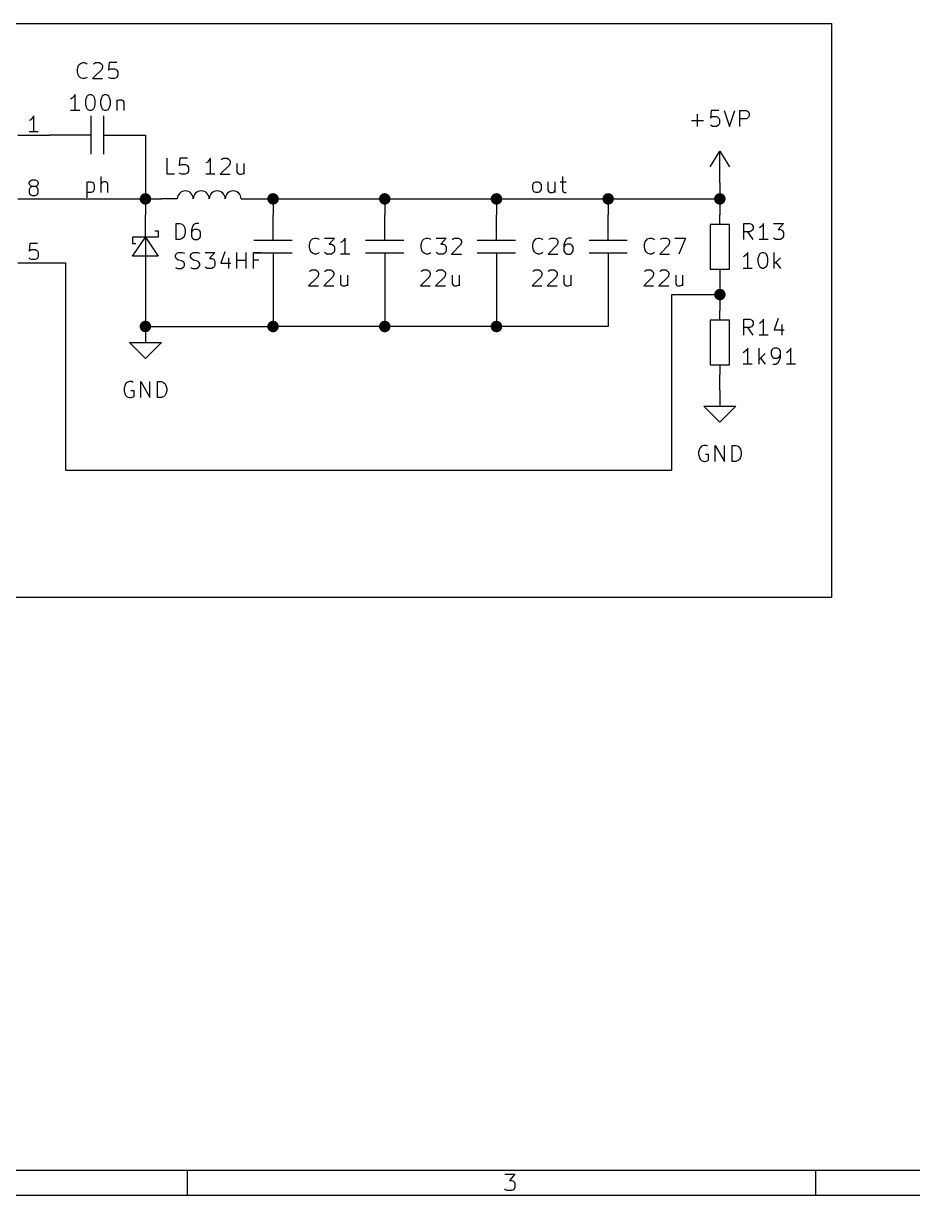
# Model space of a CAD drawing. Extents: x 0.4 to 11.3, y -7.9 to -0.4.
# Drawn here: x 3.818 to 6.604, y -7.874 to -4.2 of the extents above; entities that cross this region are included whole.
import ezdxf

# ---------------------------------------------------------------- set-up
doc = ezdxf.new("R2010")
doc.units = 0
doc.header["$MEASUREMENT"] = 0
for name, color, linetype in [('BLUE3', 171, 'CONTINUOUS'), ('CYAN2', 4, 'CONTINUOUS'), ('GRAY1', 251, 'CONTINUOUS'), ('GREEN3', 91, 'CONTINUOUS'), ('RED2', 1, 'CONTINUOUS'), ('RED3', 11, 'CONTINUOUS')]:
    doc.layers.add(name, color=color, linetype=linetype)

msp = doc.modelspace()

# ---------------------------------------------------------------- linework, layer by layer
at = {"layer": 'BLUE3', "linetype": 'CONTINUOUS'}
for p, q in [((1.6, -4.2), (6.35, -4.2)), ((6.35, -4.2), (6.35, -6)), ((6.35, -6), (1.6, -6))]:
    msp.add_line(p, q, dxfattribs=at)
at = {"layer": 'CYAN2', "linetype": 'CONTINUOUS'}
for p, q in [((3.98691, -4.34423), (3.98928, -4.33471)), ((3.98928, -4.33471), (3.99167, -4.32995)), ((3.99167, -4.32995), (3.99643, -4.32519)), ((3.99643, -4.32519), (4.00357, -4.3228)), ((4.00357, -4.3228), (4.00833, -4.3228)), ((4.00833, -4.3228), (4.01548, -4.32519)), ((4.01548, -4.32519), (4.01785, -4.32757)), ((4.03691, -4.32757), (4.03928, -4.32519)), ((4.03928, -4.32519), (4.04405, -4.3228)), ((4.04405, -4.3228), (4.05595, -4.3228)), ((4.05595, -4.3228), (4.06071, -4.32519)), ((4.06071, -4.32519), (4.06309, -4.32757)), ((4.06309, -4.32757), (4.06548, -4.33233)), ((4.06548, -4.33233), (4.06548, -4.33709)), ((4.0869, -4.3228), (4.08452, -4.34661)), ((4.11071, -4.3228), (4.0869, -4.3228)), ((3.98691, -4.35137), (3.98691, -4.34423)), ((3.98928, -4.3609), (3.98691, -4.35137)), ((3.99167, -4.36566), (3.98928, -4.3609)), ((3.99643, -4.37043), (3.99167, -4.36566)), ((4.00357, -4.3728), (3.99643, -4.37043)), ((4.01548, -4.37043), (4.00833, -4.3728)), ((4.01785, -4.36804), (4.01548, -4.37043)), ((4.06309, -4.34423), (4.03452, -4.3728)), ((4.06548, -4.33709), (4.06309, -4.34423)), ((4.08452, -4.34661), (4.0869, -4.34423)), ((4.0869, -4.37043), (4.08452, -4.36804)), ((4.0869, -4.34423), (4.09167, -4.34185)), ((4.09167, -4.3728), (4.0869, -4.37043)), ((4.09167, -4.34185), (4.10357, -4.34185)), ((4.10357, -4.34185), (4.10833, -4.34423)), ((4.10833, -4.37043), (4.10357, -4.3728)), ((4.10833, -4.34423), (4.11071, -4.34661)), ((4.11071, -4.36804), (4.10833, -4.37043)), ((4.11071, -4.34661), (4.11309, -4.35137)), ((4.11309, -4.36328), (4.11071, -4.36804)), ((4.11309, -4.35137), (4.11309, -4.36328)), ((4.00833, -4.3728), (4.00357, -4.3728)), ((4.03452, -4.3728), (4.06548, -4.3728)), ((4.10357, -4.3728), (4.09167, -4.3728)), ((3.97024, -4.43471), (3.96548, -4.43709)), ((3.975, -4.42995), (3.97024, -4.43471)), ((3.97976, -4.4228), (3.975, -4.42995)), ((3.97976, -4.4728), (3.97976, -4.4228)), ((4.01309, -4.44185), (4.01547, -4.43233)), ((4.01309, -4.45376), (4.01309, -4.44185)), ((4.01547, -4.43233), (4.01785, -4.42757)), ((4.01785, -4.42757), (4.02024, -4.42519)), ((4.02024, -4.42519), (4.025, -4.4228)), ((4.025, -4.4228), (4.02976, -4.4228)), ((4.02976, -4.4228), (4.03452, -4.42519)), ((4.03452, -4.42519), (4.0369, -4.42757)), ((4.0369, -4.42757), (4.03928, -4.43233)), ((4.03928, -4.43233), (4.04167, -4.44185)), ((4.04167, -4.44185), (4.04167, -4.45376)), ((4.06071, -4.44185), (4.06309, -4.43233)), ((4.06071, -4.45376), (4.06071, -4.44185)), ((4.06309, -4.43233), (4.06547, -4.42757)), ((4.06547, -4.42757), (4.06785, -4.42519)), ((4.06785, -4.42519), (4.07261, -4.4228)), ((4.07261, -4.4228), (4.07738, -4.4228)), ((4.07738, -4.4228), (4.08214, -4.42519)), ((4.08214, -4.42519), (4.08452, -4.42757)), ((4.08452, -4.42757), (4.0869, -4.43233)), ((4.0869, -4.43233), (4.08928, -4.44185)), ((4.08928, -4.44185), (4.08928, -4.45376)), ((4.11071, -4.43947), (4.11071, -4.4728)), ((4.11071, -4.44423), (4.11309, -4.44185)), ((4.11309, -4.44185), (4.11785, -4.43947)), ((4.11785, -4.43947), (4.125, -4.43947)), ((4.125, -4.43947), (4.12976, -4.44185)), ((4.12976, -4.44185), (4.13214, -4.44661)), ((3.99405, -4.4728), (3.96548, -4.4728)), ((4.01547, -4.46328), (4.01309, -4.45376)), ((4.01785, -4.46804), (4.01547, -4.46328)), ((4.02024, -4.47043), (4.01785, -4.46804)), ((4.025, -4.4728), (4.02024, -4.47043)), ((4.02976, -4.4728), (4.025, -4.4728)), ((4.03452, -4.47043), (4.02976, -4.4728)), ((4.0369, -4.46804), (4.03452, -4.47043)), ((4.03928, -4.46328), (4.0369, -4.46804)), ((4.04167, -4.45376), (4.03928, -4.46328)), ((4.06309, -4.46328), (4.06071, -4.45376)), ((4.06547, -4.46804), (4.06309, -4.46328)), ((4.06785, -4.47043), (4.06547, -4.46804)), ((4.07261, -4.4728), (4.06785, -4.47043)), ((4.07738, -4.4728), (4.07261, -4.4728)), ((4.08214, -4.47043), (4.07738, -4.4728)), ((4.08452, -4.46804), (4.08214, -4.47043)), ((4.0869, -4.46328), (4.08452, -4.46804)), ((4.08928, -4.45376), (4.0869, -4.46328)), ((4.13214, -4.44661), (4.13214, -4.4728)), ((5.97262, -4.4728), (5.97024, -4.49661)), ((5.99643, -4.4728), (5.97262, -4.4728)), ((6.01309, -4.4728), (6.02976, -4.5228)), ((6.02976, -4.5228), (6.04643, -4.4728)), ((6.06309, -4.5228), (6.06309, -4.4728)), ((6.06309, -4.4728), (6.08214, -4.4728)), ((6.08214, -4.4728), (6.08691, -4.47519)), ((6.08691, -4.47519), (6.08929, -4.47757)), ((6.08929, -4.47757), (6.09167, -4.48233)), ((6.09167, -4.48233), (6.09167, -4.48947)), ((5.91071, -4.50376), (5.94881, -4.50376)), ((5.92976, -4.5228), (5.92976, -4.48471)), ((5.97024, -4.49661), (5.97262, -4.49423)), ((5.97262, -4.52043), (5.97024, -4.51804)), ((5.97262, -4.49423), (5.97738, -4.49185)), ((5.97738, -4.49185), (5.98929, -4.49185)), ((5.98929, -4.49185), (5.99405, -4.49423)), ((5.99405, -4.49423), (5.99643, -4.49661)), ((5.99643, -4.51804), (5.99405, -4.52043)), ((5.99643, -4.49661), (5.99881, -4.50137)), ((5.99881, -4.51328), (5.99643, -4.51804)), ((5.99881, -4.50137), (5.99881, -4.51328)), ((6.08214, -4.499), (6.06309, -4.499)), ((6.08691, -4.49661), (6.08214, -4.499)), ((6.08929, -4.49423), (6.08691, -4.49661)), ((6.09167, -4.48947), (6.08929, -4.49423)), ((5.97738, -4.5228), (5.97262, -4.52043)), ((5.98929, -4.5228), (5.97738, -4.5228)), ((5.99405, -4.52043), (5.98929, -4.5228)), ((4.26785, -4.6728), (4.26785, -4.6228)), ((4.30833, -4.6228), (4.30595, -4.64661)), ((4.33214, -4.6228), (4.30833, -4.6228)), ((4.40357, -4.6228), (4.39881, -4.62995)), ((4.40357, -4.6728), (4.40357, -4.6228)), ((4.43691, -4.62757), (4.43928, -4.62519)), ((4.43928, -4.62519), (4.44405, -4.6228)), ((4.44405, -4.6228), (4.45595, -4.6228)), ((4.45595, -4.6228), (4.46071, -4.62519)), ((4.46071, -4.62519), (4.46309, -4.62757)), ((4.46309, -4.62757), (4.46548, -4.63233)), ((4.30595, -4.64661), (4.30833, -4.64423)), ((4.30833, -4.64423), (4.31309, -4.64185)), ((4.31309, -4.64185), (4.325, -4.64185)), ((4.325, -4.64185), (4.32976, -4.64423)), ((4.32976, -4.64423), (4.33214, -4.64661)), ((4.33214, -4.64661), (4.33452, -4.65137)), ((4.33452, -4.66328), (4.33214, -4.66804)), ((4.33452, -4.65137), (4.33452, -4.66328)), ((4.39405, -4.63471), (4.38929, -4.63709)), ((4.39881, -4.62995), (4.39405, -4.63471)), ((4.46309, -4.64423), (4.43452, -4.6728)), ((4.46548, -4.63709), (4.46309, -4.64423)), ((4.46548, -4.63233), (4.46548, -4.63709)), ((4.4869, -4.63947), (4.4869, -4.66566)), ((4.4869, -4.66566), (4.48928, -4.67043)), ((4.50833, -4.63947), (4.50833, -4.6728)), ((4.29167, -4.6728), (4.26785, -4.6728)), ((4.30833, -4.67043), (4.30595, -4.66804)), ((4.31309, -4.6728), (4.30833, -4.67043)), ((4.325, -4.6728), (4.31309, -4.6728)), ((4.32976, -4.67043), (4.325, -4.6728)), ((4.33214, -4.66804), (4.32976, -4.67043)), ((4.41786, -4.6728), (4.38929, -4.6728)), ((4.43452, -4.6728), (4.46548, -4.6728)), ((4.48928, -4.67043), (4.49405, -4.6728)), ((4.49405, -4.6728), (4.50119, -4.6728)), ((4.50119, -4.6728), (4.50595, -4.67043)), ((4.50595, -4.67043), (4.50833, -4.66804)), ((4.29628, -4.8768), (4.29628, -4.8268)), ((4.29628, -4.8268), (4.30819, -4.8268)), ((4.29628, -4.8768), (4.29628, -4.8268)), ((4.29628, -4.8268), (4.30819, -4.8268)), ((4.30819, -4.8268), (4.31533, -4.82919)), ((4.30819, -4.8268), (4.31533, -4.82919)), ((4.31533, -4.82919), (4.32009, -4.83395)), ((4.31533, -4.82919), (4.32009, -4.83395)), ((4.32009, -4.83395), (4.32247, -4.83871)), ((4.32009, -4.83395), (4.32247, -4.83871)), ((4.32247, -4.83871), (4.32485, -4.84823)), ((4.32247, -4.83871), (4.32485, -4.84823)), ((4.32485, -4.84823), (4.32485, -4.85537)), ((4.32485, -4.84823), (4.32485, -4.85537)), ((4.34628, -4.83871), (4.3439, -4.84823)), ((4.34628, -4.83871), (4.3439, -4.84823)), ((4.3439, -4.84823), (4.3439, -4.86728)), ((4.3439, -4.84823), (4.3439, -4.86728)), ((4.35104, -4.83157), (4.34628, -4.83871)), ((4.35104, -4.83157), (4.34628, -4.83871)), ((4.34866, -4.84823), (4.34628, -4.85061)), ((4.34866, -4.84823), (4.34628, -4.85061)), ((4.35343, -4.84585), (4.34866, -4.84823)), ((4.35343, -4.84585), (4.34866, -4.84823)), ((4.35343, -4.82919), (4.35104, -4.83157)), ((4.35343, -4.82919), (4.35104, -4.83157)), ((4.35819, -4.8268), (4.35343, -4.82919)), ((4.35819, -4.8268), (4.35343, -4.82919)), ((4.36295, -4.84585), (4.35343, -4.84585)), ((4.36295, -4.84585), (4.35343, -4.84585)), ((4.36771, -4.8268), (4.35819, -4.8268)), ((4.36771, -4.8268), (4.35819, -4.8268)), ((4.36771, -4.84823), (4.36295, -4.84585)), ((4.36771, -4.84823), (4.36295, -4.84585)), ((4.37009, -4.85061), (4.36771, -4.84823)), ((4.37009, -4.85061), (4.36771, -4.84823)), ((6.07528, -4.8768), (6.07528, -4.8268)), ((6.07528, -4.8268), (6.09433, -4.8268)), ((6.09433, -4.8268), (6.09909, -4.82919)), ((6.09909, -4.82919), (6.10147, -4.83157)), ((6.10147, -4.84823), (6.09909, -4.85061)), ((6.10147, -4.83157), (6.10385, -4.83633)), ((6.10385, -4.84347), (6.10147, -4.84823)), ((6.10385, -4.83633), (6.10385, -4.84347)), ((6.12766, -4.83871), (6.1229, -4.84109)), ((6.13243, -4.83395), (6.12766, -4.83871)), ((6.13719, -4.8268), (6.13243, -4.83395)), ((6.13719, -4.8768), (6.13719, -4.8268)), ((6.16814, -4.8268), (6.19909, -4.8268)), ((6.19909, -4.8268), (6.18242, -4.84585)), ((6.18242, -4.84585), (6.18957, -4.84585)), ((6.18957, -4.84585), (6.19433, -4.84823)), ((6.19433, -4.84823), (6.19671, -4.85061)), ((4.30819, -4.8768), (4.29628, -4.8768)), ((4.30819, -4.8768), (4.29628, -4.8768)), ((4.31533, -4.87443), (4.30819, -4.8768)), ((4.31533, -4.87443), (4.30819, -4.8768)), ((4.32009, -4.86966), (4.31533, -4.87443)), ((4.32009, -4.86966), (4.31533, -4.87443)), ((4.32247, -4.8649), (4.32009, -4.86966)), ((4.32247, -4.8649), (4.32009, -4.86966)), ((4.32485, -4.85537), (4.32247, -4.8649)), ((4.32485, -4.85537), (4.32247, -4.8649)), ((4.34628, -4.85061), (4.3439, -4.85537)), ((4.34628, -4.85061), (4.3439, -4.85537)), ((4.3439, -4.86728), (4.34628, -4.87204)), ((4.3439, -4.86728), (4.34628, -4.87204)), ((4.34628, -4.87204), (4.34866, -4.87443)), ((4.34628, -4.87204), (4.34866, -4.87443)), ((4.34866, -4.87443), (4.35343, -4.8768)), ((4.34866, -4.87443), (4.35343, -4.8768)), ((4.35343, -4.8768), (4.36295, -4.8768)), ((4.35343, -4.8768), (4.36295, -4.8768)), ((4.36295, -4.8768), (4.36771, -4.87443)), ((4.36295, -4.8768), (4.36771, -4.87443)), ((4.36771, -4.87443), (4.37009, -4.87204)), ((4.36771, -4.87443), (4.37009, -4.87204)), ((4.37247, -4.85537), (4.37009, -4.85061)), ((4.37247, -4.85537), (4.37009, -4.85061)), ((4.37009, -4.87204), (4.37247, -4.86728)), ((4.37009, -4.87204), (4.37247, -4.86728)), ((4.37247, -4.86728), (4.37247, -4.85537)), ((4.37247, -4.86728), (4.37247, -4.85537)), ((4.7139, -4.89423), (4.71628, -4.88471)), ((4.7139, -4.89423), (4.71628, -4.88471)), ((4.71628, -4.88471), (4.71866, -4.87995)), ((4.71628, -4.88471), (4.71866, -4.87995)), ((4.71866, -4.87995), (4.72343, -4.87519)), ((4.71866, -4.87995), (4.72343, -4.87519)), ((4.72343, -4.87519), (4.73057, -4.8728)), ((4.72343, -4.87519), (4.73057, -4.8728)), ((4.73057, -4.8728), (4.73533, -4.8728)), ((4.73057, -4.8728), (4.73533, -4.8728)), ((4.73533, -4.8728), (4.74247, -4.87519)), ((4.73533, -4.8728), (4.74247, -4.87519)), ((4.74247, -4.87519), (4.74485, -4.87757)), ((4.74247, -4.87519), (4.74485, -4.87757)), ((4.76152, -4.8728), (4.79247, -4.8728)), ((4.76152, -4.8728), (4.79247, -4.8728)), ((4.79247, -4.8728), (4.7758, -4.89185)), ((4.79247, -4.8728), (4.7758, -4.89185)), ((4.81628, -4.88471), (4.81152, -4.88709)), ((4.81628, -4.88471), (4.81152, -4.88709)), ((4.82104, -4.87995), (4.81628, -4.88471)), ((4.82104, -4.87995), (4.81628, -4.88471)), ((4.8258, -4.8728), (4.82104, -4.87995)), ((4.8258, -4.8728), (4.82104, -4.87995)), ((4.8258, -4.9228), (4.8258, -4.8728)), ((4.8258, -4.9228), (4.8258, -4.8728)), ((5.0639, -4.89423), (5.06628, -4.88471)), ((5.06628, -4.88471), (5.06866, -4.87995)), ((5.06866, -4.87995), (5.07343, -4.87519)), ((5.07343, -4.87519), (5.08057, -4.8728)), ((5.08057, -4.8728), (5.08533, -4.8728)), ((5.08533, -4.8728), (5.09247, -4.87519)), ((5.09247, -4.87519), (5.09485, -4.87757)), ((5.11152, -4.8728), (5.14247, -4.8728)), ((5.14247, -4.8728), (5.1258, -4.89185)), ((5.16152, -4.87757), (5.1639, -4.87519)), ((5.1639, -4.87519), (5.16866, -4.8728)), ((5.16866, -4.8728), (5.18057, -4.8728)), ((5.18057, -4.8728), (5.18533, -4.87519)), ((5.18533, -4.87519), (5.18771, -4.87757)), ((5.18771, -4.87757), (5.19009, -4.88233)), ((5.19009, -4.88233), (5.19009, -4.88709)), ((5.4139, -4.89423), (5.41628, -4.88471)), ((5.41628, -4.88471), (5.41866, -4.87995)), ((5.41866, -4.87995), (5.42343, -4.87519)), ((5.42343, -4.87519), (5.43057, -4.8728)), ((5.43057, -4.8728), (5.43533, -4.8728)), ((5.43533, -4.8728), (5.44247, -4.87519)), ((5.44247, -4.87519), (5.44485, -4.87757)), ((5.4639, -4.87757), (5.46628, -4.87519)), ((5.46628, -4.87519), (5.47104, -4.8728)), ((5.47104, -4.8728), (5.48295, -4.8728)), ((5.48295, -4.8728), (5.48771, -4.87519)), ((5.48771, -4.87519), (5.49009, -4.87757)), ((5.49009, -4.87757), (5.49247, -4.88233)), ((5.49247, -4.88233), (5.49247, -4.88709)), ((5.5139, -4.88471), (5.51152, -4.89423)), ((5.51866, -4.87757), (5.5139, -4.88471)), ((5.52104, -4.87519), (5.51866, -4.87757)), ((5.5258, -4.8728), (5.52104, -4.87519)), ((5.53533, -4.8728), (5.5258, -4.8728)), ((5.7639, -4.89423), (5.76628, -4.88471)), ((5.76628, -4.88471), (5.76866, -4.87995)), ((5.76866, -4.87995), (5.77343, -4.87519)), ((5.77343, -4.87519), (5.78057, -4.8728)), ((5.78057, -4.8728), (5.78533, -4.8728)), ((5.78533, -4.8728), (5.79247, -4.87519)), ((5.79247, -4.87519), (5.79485, -4.87757)), ((5.8139, -4.87757), (5.81628, -4.87519)), ((5.81628, -4.87519), (5.82104, -4.8728)), ((5.82104, -4.8728), (5.83295, -4.8728)), ((5.83295, -4.8728), (5.83771, -4.87519)), ((5.83771, -4.87519), (5.84009, -4.87757)), ((5.84009, -4.87757), (5.84247, -4.88233)), ((5.84247, -4.88233), (5.84247, -4.88709)), ((5.85914, -4.8728), (5.89247, -4.8728)), ((5.89247, -4.8728), (5.87104, -4.9228)), ((6.09433, -4.853), (6.07528, -4.853)), ((6.10385, -4.8768), (6.08719, -4.853)), ((6.09909, -4.85061), (6.09433, -4.853)), ((6.15147, -4.8768), (6.1229, -4.8768)), ((6.17052, -4.87443), (6.16814, -4.87204)), ((6.17528, -4.8768), (6.17052, -4.87443)), ((6.18957, -4.8768), (6.17528, -4.8768)), ((6.19433, -4.87443), (6.18957, -4.8768)), ((6.19671, -4.87204), (6.19433, -4.87443)), ((6.19671, -4.85061), (6.19909, -4.85537)), ((6.19909, -4.86728), (6.19671, -4.87204)), ((6.19909, -4.85537), (6.19909, -4.86728)), ((4.2939, -4.92733), (4.29628, -4.92257)), ((4.2939, -4.92733), (4.29628, -4.92257)), ((4.29628, -4.92257), (4.29866, -4.92019)), ((4.29628, -4.92257), (4.29866, -4.92019)), ((4.29866, -4.92019), (4.30343, -4.9178)), ((4.29866, -4.92019), (4.30343, -4.9178)), ((4.30343, -4.9178), (4.31533, -4.9178)), ((4.30343, -4.9178), (4.31533, -4.9178)), ((4.31533, -4.9178), (4.32247, -4.92019)), ((4.31533, -4.9178), (4.32247, -4.92019)), ((4.34152, -4.92733), (4.3439, -4.92257)), ((4.34152, -4.92733), (4.3439, -4.92257)), ((4.3439, -4.92257), (4.34628, -4.92019)), ((4.3439, -4.92257), (4.34628, -4.92019)), ((4.34628, -4.92019), (4.35104, -4.9178)), ((4.34628, -4.92019), (4.35104, -4.9178)), ((4.35104, -4.9178), (4.36294, -4.9178)), ((4.35104, -4.9178), (4.36294, -4.9178)), ((4.36294, -4.9178), (4.37009, -4.92019)), ((4.36294, -4.9178), (4.37009, -4.92019)), ((4.38676, -4.9178), (4.41771, -4.9178)), ((4.38676, -4.9178), (4.41771, -4.9178)), ((4.41771, -4.9178), (4.40104, -4.93685)), ((4.41771, -4.9178), (4.40104, -4.93685)), ((4.44866, -4.91543), (4.43676, -4.95114)), ((4.44866, -4.91543), (4.43676, -4.95114)), ((4.48675, -4.9678), (4.48675, -4.9178)), ((4.48675, -4.9678), (4.48675, -4.9178)), ((4.51532, -4.9678), (4.51532, -4.9178)), ((4.51532, -4.9678), (4.51532, -4.9178)), ((4.53913, -4.9678), (4.53913, -4.9178)), ((4.53913, -4.9178), (4.56294, -4.9178)), ((4.53913, -4.9678), (4.53913, -4.9178)), ((4.53913, -4.9178), (4.56294, -4.9178)), ((4.7139, -4.90137), (4.7139, -4.89423)), ((4.7139, -4.90137), (4.7139, -4.89423)), ((4.71628, -4.9109), (4.7139, -4.90137)), ((4.71628, -4.9109), (4.7139, -4.90137)), ((4.71866, -4.91566), (4.71628, -4.9109)), ((4.71866, -4.91566), (4.71628, -4.9109)), ((4.72343, -4.92043), (4.71866, -4.91566)), ((4.72343, -4.92043), (4.71866, -4.91566)), ((4.73057, -4.9228), (4.72343, -4.92043)), ((4.73057, -4.9228), (4.72343, -4.92043)), ((4.73533, -4.9228), (4.73057, -4.9228)), ((4.73533, -4.9228), (4.73057, -4.9228)), ((4.74247, -4.92043), (4.73533, -4.9228)), ((4.74247, -4.92043), (4.73533, -4.9228)), ((4.74485, -4.91804), (4.74247, -4.92043)), ((4.74485, -4.91804), (4.74247, -4.92043)), ((4.7639, -4.92043), (4.76152, -4.91804)), ((4.7639, -4.92043), (4.76152, -4.91804)), ((4.76866, -4.9228), (4.7639, -4.92043)), ((4.76866, -4.9228), (4.7639, -4.92043)), ((4.78295, -4.9228), (4.76866, -4.9228)), ((4.78295, -4.9228), (4.76866, -4.9228)), ((4.7758, -4.89185), (4.78295, -4.89185)), ((4.7758, -4.89185), (4.78295, -4.89185)), ((4.78295, -4.89185), (4.78771, -4.89423)), ((4.78295, -4.89185), (4.78771, -4.89423)), ((4.78771, -4.92043), (4.78295, -4.9228)), ((4.78771, -4.92043), (4.78295, -4.9228)), ((4.78771, -4.89423), (4.79009, -4.89661)), ((4.78771, -4.89423), (4.79009, -4.89661)), ((4.79009, -4.91804), (4.78771, -4.92043)), ((4.79009, -4.91804), (4.78771, -4.92043)), ((4.79009, -4.89661), (4.79247, -4.90137)), ((4.79009, -4.89661), (4.79247, -4.90137)), ((4.79247, -4.91328), (4.79009, -4.91804)), ((4.79247, -4.91328), (4.79009, -4.91804)), ((4.79247, -4.90137), (4.79247, -4.91328)), ((4.79247, -4.90137), (4.79247, -4.91328)), ((4.84009, -4.9228), (4.81152, -4.9228)), ((4.84009, -4.9228), (4.81152, -4.9228)), ((5.0639, -4.90137), (5.0639, -4.89423)), ((5.06628, -4.9109), (5.0639, -4.90137)), ((5.06866, -4.91566), (5.06628, -4.9109)), ((5.07343, -4.92043), (5.06866, -4.91566)), ((5.08057, -4.9228), (5.07343, -4.92043)), ((5.08533, -4.9228), (5.08057, -4.9228)), ((5.09247, -4.92043), (5.08533, -4.9228)), ((5.09485, -4.91804), (5.09247, -4.92043)), ((5.1139, -4.92043), (5.11152, -4.91804)), ((5.11866, -4.9228), (5.1139, -4.92043)), ((5.13295, -4.9228), (5.11866, -4.9228)), ((5.1258, -4.89185), (5.13295, -4.89185)), ((5.13295, -4.89185), (5.13771, -4.89423)), ((5.13771, -4.92043), (5.13295, -4.9228)), ((5.13771, -4.89423), (5.14009, -4.89661)), ((5.14009, -4.91804), (5.13771, -4.92043)), ((5.14009, -4.89661), (5.14247, -4.90137)), ((5.14247, -4.91328), (5.14009, -4.91804)), ((5.14247, -4.90137), (5.14247, -4.91328)), ((5.18771, -4.89423), (5.15914, -4.9228)), ((5.15914, -4.9228), (5.19009, -4.9228)), ((5.19009, -4.88709), (5.18771, -4.89423)), ((5.4139, -4.90137), (5.4139, -4.89423)), ((5.41628, -4.9109), (5.4139, -4.90137)), ((5.41866, -4.91566), (5.41628, -4.9109)), ((5.42343, -4.92043), (5.41866, -4.91566)), ((5.43057, -4.9228), (5.42343, -4.92043)), ((5.43533, -4.9228), (5.43057, -4.9228)), ((5.44247, -4.92043), (5.43533, -4.9228)), ((5.44485, -4.91804), (5.44247, -4.92043)), ((5.49009, -4.89423), (5.46152, -4.9228)), ((5.46152, -4.9228), (5.49247, -4.9228)), ((5.49247, -4.88709), (5.49009, -4.89423)), ((5.51152, -4.89423), (5.51152, -4.91328)), ((5.5139, -4.89661), (5.51152, -4.90137)), ((5.51152, -4.91328), (5.5139, -4.91804)), ((5.51628, -4.89423), (5.5139, -4.89661)), ((5.5139, -4.91804), (5.51628, -4.92043)), ((5.52104, -4.89185), (5.51628, -4.89423)), ((5.51628, -4.92043), (5.52104, -4.9228)), ((5.53057, -4.89185), (5.52104, -4.89185)), ((5.52104, -4.9228), (5.53057, -4.9228)), ((5.53533, -4.89423), (5.53057, -4.89185)), ((5.53057, -4.9228), (5.53533, -4.92043)), ((5.53771, -4.89661), (5.53533, -4.89423)), ((5.53533, -4.92043), (5.53771, -4.91804)), ((5.54009, -4.90137), (5.53771, -4.89661)), ((5.53771, -4.91804), (5.54009, -4.91328)), ((5.54009, -4.91328), (5.54009, -4.90137)), ((5.7639, -4.90137), (5.7639, -4.89423)), ((5.76628, -4.9109), (5.7639, -4.90137)), ((5.76866, -4.91566), (5.76628, -4.9109)), ((5.77343, -4.92043), (5.76866, -4.91566)), ((5.78057, -4.9228), (5.77343, -4.92043)), ((5.78533, -4.9228), (5.78057, -4.9228)), ((5.79247, -4.92043), (5.78533, -4.9228)), ((5.79485, -4.91804), (5.79247, -4.92043)), ((5.84009, -4.89423), (5.81152, -4.9228)), ((5.81152, -4.9228), (5.84247, -4.9228)), ((5.84247, -4.88709), (5.84009, -4.89423)), ((6.08719, -4.9178), (6.08243, -4.92495)), ((6.08719, -4.9678), (6.08719, -4.9178)), ((6.1229, -4.92733), (6.12528, -4.92257)), ((6.12528, -4.92257), (6.12766, -4.92019)), ((6.12766, -4.92019), (6.13242, -4.9178)), ((6.13242, -4.9178), (6.13719, -4.9178)), ((6.13719, -4.9178), (6.14194, -4.92019)), ((6.14194, -4.92019), (6.14433, -4.92257)), ((6.14433, -4.92257), (6.14671, -4.92733)), ((6.17052, -4.9678), (6.17052, -4.9178)), ((4.2939, -4.93209), (4.2939, -4.92733)), ((4.2939, -4.93209), (4.2939, -4.92733)), ((4.29628, -4.93685), (4.2939, -4.93209)), ((4.29628, -4.93685), (4.2939, -4.93209)), ((4.29866, -4.93923), (4.29628, -4.93685)), ((4.29866, -4.93923), (4.29628, -4.93685)), ((4.30343, -4.94161), (4.29866, -4.93923)), ((4.30343, -4.94161), (4.29866, -4.93923)), ((4.31295, -4.944), (4.30343, -4.94161)), ((4.31295, -4.944), (4.30343, -4.94161)), ((4.31771, -4.94637), (4.31295, -4.944)), ((4.31771, -4.94637), (4.31295, -4.944)), ((4.32009, -4.94876), (4.31771, -4.94637)), ((4.32009, -4.94876), (4.31771, -4.94637)), ((4.32247, -4.95352), (4.32009, -4.94876)), ((4.32247, -4.95352), (4.32009, -4.94876)), ((4.32009, -4.96304), (4.32247, -4.95828)), ((4.32009, -4.96304), (4.32247, -4.95828)), ((4.32247, -4.95828), (4.32247, -4.95352)), ((4.32247, -4.95828), (4.32247, -4.95352)), ((4.34152, -4.93209), (4.34152, -4.92733)), ((4.34152, -4.93209), (4.34152, -4.92733)), ((4.3439, -4.93685), (4.34152, -4.93209)), ((4.3439, -4.93685), (4.34152, -4.93209)), ((4.34628, -4.93923), (4.3439, -4.93685)), ((4.34628, -4.93923), (4.3439, -4.93685)), ((4.35104, -4.94161), (4.34628, -4.93923)), ((4.35104, -4.94161), (4.34628, -4.93923)), ((4.36057, -4.944), (4.35104, -4.94161)), ((4.36057, -4.944), (4.35104, -4.94161)), ((4.36533, -4.94637), (4.36057, -4.944)), ((4.36533, -4.94637), (4.36057, -4.944)), ((4.36771, -4.94876), (4.36533, -4.94637)), ((4.36771, -4.94876), (4.36533, -4.94637)), ((4.37009, -4.95352), (4.36771, -4.94876)), ((4.37009, -4.95352), (4.36771, -4.94876)), ((4.36771, -4.96304), (4.37009, -4.95828)), ((4.36771, -4.96304), (4.37009, -4.95828)), ((4.37009, -4.95828), (4.37009, -4.95352)), ((4.37009, -4.95828), (4.37009, -4.95352)), ((4.40104, -4.93685), (4.40819, -4.93685)), ((4.40104, -4.93685), (4.40819, -4.93685)), ((4.40819, -4.93685), (4.41294, -4.93923)), ((4.40819, -4.93685), (4.41294, -4.93923)), ((4.41294, -4.93923), (4.41533, -4.94161)), ((4.41294, -4.93923), (4.41533, -4.94161)), ((4.41533, -4.94161), (4.41771, -4.94637)), ((4.41533, -4.94161), (4.41771, -4.94637)), ((4.41771, -4.95828), (4.41533, -4.96304)), ((4.41771, -4.95828), (4.41533, -4.96304)), ((4.41771, -4.94637), (4.41771, -4.95828)), ((4.41771, -4.94637), (4.41771, -4.95828)), ((4.43676, -4.95114), (4.4677, -4.95114)), ((4.43676, -4.95114), (4.4677, -4.95114)), ((4.46056, -4.93447), (4.46056, -4.9678)), ((4.46056, -4.93447), (4.46056, -4.9678)), ((4.48675, -4.94161), (4.51532, -4.94161)), ((4.48675, -4.94161), (4.51532, -4.94161)), ((4.5558, -4.94161), (4.53913, -4.94161)), ((4.5558, -4.94161), (4.53913, -4.94161)), ((6.07766, -4.92971), (6.0729, -4.93209)), ((6.08243, -4.92495), (6.07766, -4.92971)), ((6.12052, -4.93685), (6.1229, -4.92733)), ((6.12052, -4.94876), (6.12052, -4.93685)), ((6.1229, -4.95828), (6.12052, -4.94876)), ((6.12528, -4.96304), (6.1229, -4.95828)), ((6.14671, -4.95828), (6.14433, -4.96304)), ((6.14671, -4.92733), (6.14909, -4.93685)), ((6.14909, -4.94876), (6.14671, -4.95828)), ((6.14909, -4.93685), (6.14909, -4.94876)), ((6.18956, -4.93447), (6.17052, -4.95352)), ((6.17528, -4.94876), (6.18956, -4.9678)), ((4.2939, -4.96543), (4.30104, -4.9678)), ((4.2939, -4.96543), (4.30104, -4.9678)), ((4.30104, -4.9678), (4.31295, -4.9678)), ((4.30104, -4.9678), (4.31295, -4.9678)), ((4.31295, -4.9678), (4.31771, -4.96543)), ((4.31295, -4.9678), (4.31771, -4.96543)), ((4.31771, -4.96543), (4.32009, -4.96304)), ((4.31771, -4.96543), (4.32009, -4.96304)), ((4.34152, -4.96543), (4.34866, -4.9678)), ((4.34152, -4.96543), (4.34866, -4.9678)), ((4.34866, -4.9678), (4.36057, -4.9678)), ((4.34866, -4.9678), (4.36057, -4.9678)), ((4.36057, -4.9678), (4.36533, -4.96543)), ((4.36057, -4.9678), (4.36533, -4.96543)), ((4.36533, -4.96543), (4.36771, -4.96304)), ((4.36533, -4.96543), (4.36771, -4.96304)), ((4.38914, -4.96543), (4.38676, -4.96304)), ((4.38914, -4.96543), (4.38676, -4.96304)), ((4.3939, -4.9678), (4.38914, -4.96543)), ((4.3939, -4.9678), (4.38914, -4.96543)), ((4.40819, -4.9678), (4.3939, -4.9678)), ((4.40819, -4.9678), (4.3939, -4.9678)), ((4.41294, -4.96543), (4.40819, -4.9678)), ((4.41294, -4.96543), (4.40819, -4.9678)), ((4.41533, -4.96304), (4.41294, -4.96543)), ((4.41533, -4.96304), (4.41294, -4.96543)), ((4.74009, -4.99423), (4.71152, -5.0228)), ((4.74009, -4.99423), (4.71152, -5.0228)), ((4.7139, -4.97757), (4.71628, -4.97519)), ((4.7139, -4.97757), (4.71628, -4.97519)), ((4.71628, -4.97519), (4.72104, -4.9728)), ((4.71628, -4.97519), (4.72104, -4.9728)), ((4.72104, -4.9728), (4.73295, -4.9728)), ((4.72104, -4.9728), (4.73295, -4.9728)), ((4.73295, -4.9728), (4.73771, -4.97519)), ((4.73295, -4.9728), (4.73771, -4.97519)), ((4.73771, -4.97519), (4.74009, -4.97757)), ((4.73771, -4.97519), (4.74009, -4.97757)), ((4.74009, -4.97757), (4.74247, -4.98233)), ((4.74009, -4.97757), (4.74247, -4.98233)), ((4.74247, -4.98709), (4.74009, -4.99423)), ((4.74247, -4.98709), (4.74009, -4.99423)), ((4.74247, -4.98233), (4.74247, -4.98709)), ((4.74247, -4.98233), (4.74247, -4.98709)), ((4.78771, -4.99423), (4.75914, -5.0228)), ((4.78771, -4.99423), (4.75914, -5.0228)), ((4.76152, -4.97757), (4.7639, -4.97519)), ((4.76152, -4.97757), (4.7639, -4.97519)), ((4.7639, -4.97519), (4.76866, -4.9728)), ((4.7639, -4.97519), (4.76866, -4.9728)), ((4.76866, -4.9728), (4.78057, -4.9728)), ((4.76866, -4.9728), (4.78057, -4.9728)), ((4.78057, -4.9728), (4.78533, -4.97519)), ((4.78057, -4.9728), (4.78533, -4.97519)), ((4.78533, -4.97519), (4.78771, -4.97757)), ((4.78533, -4.97519), (4.78771, -4.97757)), ((4.78771, -4.97757), (4.79009, -4.98233)), ((4.78771, -4.97757), (4.79009, -4.98233)), ((4.79009, -4.98709), (4.78771, -4.99423)), ((4.79009, -4.98709), (4.78771, -4.99423)), ((4.79009, -4.98233), (4.79009, -4.98709)), ((4.79009, -4.98233), (4.79009, -4.98709)), ((4.81152, -4.98947), (4.81152, -5.01566)), ((4.81152, -4.98947), (4.81152, -5.01566)), ((4.83294, -4.98947), (4.83294, -5.0228)), ((4.83294, -4.98947), (4.83294, -5.0228)), ((5.09009, -4.99423), (5.06152, -5.0228)), ((5.0639, -4.97757), (5.06628, -4.97519)), ((5.06628, -4.97519), (5.07104, -4.9728)), ((5.07104, -4.9728), (5.08295, -4.9728)), ((5.08295, -4.9728), (5.08771, -4.97519)), ((5.08771, -4.97519), (5.09009, -4.97757)), ((5.09009, -4.97757), (5.09247, -4.98233)), ((5.09247, -4.98709), (5.09009, -4.99423)), ((5.09247, -4.98233), (5.09247, -4.98709)), ((5.13771, -4.99423), (5.10914, -5.0228)), ((5.11152, -4.97757), (5.1139, -4.97519)), ((5.1139, -4.97519), (5.11866, -4.9728)), ((5.11866, -4.9728), (5.13057, -4.9728)), ((5.13057, -4.9728), (5.13533, -4.97519)), ((5.13533, -4.97519), (5.13771, -4.97757)), ((5.13771, -4.97757), (5.14009, -4.98233)), ((5.14009, -4.98709), (5.13771, -4.99423)), ((5.14009, -4.98233), (5.14009, -4.98709)), ((5.16152, -4.98947), (5.16152, -5.01566)), ((5.18294, -4.98947), (5.18294, -5.0228)), ((5.44009, -4.99423), (5.41152, -5.0228)), ((5.4139, -4.97757), (5.41628, -4.97519)), ((5.41628, -4.97519), (5.42104, -4.9728)), ((5.42104, -4.9728), (5.43295, -4.9728)), ((5.43295, -4.9728), (5.43771, -4.97519)), ((5.43771, -4.97519), (5.44009, -4.97757)), ((5.44009, -4.97757), (5.44247, -4.98233)), ((5.44247, -4.98709), (5.44009, -4.99423)), ((5.44247, -4.98233), (5.44247, -4.98709)), ((5.48771, -4.99423), (5.45914, -5.0228)), ((5.46152, -4.97757), (5.4639, -4.97519)), ((5.4639, -4.97519), (5.46866, -4.9728)), ((5.46866, -4.9728), (5.48057, -4.9728)), ((5.48057, -4.9728), (5.48533, -4.97519)), ((5.48533, -4.97519), (5.48771, -4.97757)), ((5.48771, -4.97757), (5.49009, -4.98233)), ((5.49009, -4.98709), (5.48771, -4.99423)), ((5.49009, -4.98233), (5.49009, -4.98709)), ((5.51152, -4.98947), (5.51152, -5.01566)), ((5.53294, -4.98947), (5.53294, -5.0228)), ((5.79009, -4.99423), (5.76152, -5.0228)), ((5.7639, -4.97757), (5.76628, -4.97519)), ((5.76628, -4.97519), (5.77104, -4.9728)), ((5.77104, -4.9728), (5.78295, -4.9728)), ((5.78295, -4.9728), (5.78771, -4.97519)), ((5.78771, -4.97519), (5.79009, -4.97757)), ((5.79009, -4.97757), (5.79247, -4.98233)), ((5.79247, -4.98709), (5.79009, -4.99423)), ((5.79247, -4.98233), (5.79247, -4.98709)), ((5.83771, -4.99423), (5.80914, -5.0228)), ((5.81152, -4.97757), (5.8139, -4.97519)), ((5.8139, -4.97519), (5.81866, -4.9728)), ((5.81866, -4.9728), (5.83057, -4.9728)), ((5.83057, -4.9728), (5.83533, -4.97519)), ((5.83533, -4.97519), (5.83771, -4.97757)), ((5.83771, -4.97757), (5.84009, -4.98233)), ((5.84009, -4.98709), (5.83771, -4.99423)), ((5.84009, -4.98233), (5.84009, -4.98709)), ((5.86152, -4.98947), (5.86152, -5.01566)), ((5.88294, -4.98947), (5.88294, -5.0228)), ((6.10147, -4.9678), (6.0729, -4.9678)), ((6.12766, -4.96543), (6.12528, -4.96304)), ((6.13242, -4.9678), (6.12766, -4.96543)), ((6.13719, -4.9678), (6.13242, -4.9678)), ((6.14194, -4.96543), (6.13719, -4.9678)), ((6.14433, -4.96304), (6.14194, -4.96543)), ((4.71152, -5.0228), (4.74247, -5.0228)), ((4.71152, -5.0228), (4.74247, -5.0228)), ((4.75914, -5.0228), (4.79009, -5.0228)), ((4.75914, -5.0228), (4.79009, -5.0228)), ((4.81152, -5.01566), (4.8139, -5.02043)), ((4.81152, -5.01566), (4.8139, -5.02043)), ((4.8139, -5.02043), (4.81866, -5.0228)), ((4.8139, -5.02043), (4.81866, -5.0228)), ((4.81866, -5.0228), (4.8258, -5.0228)), ((4.81866, -5.0228), (4.8258, -5.0228)), ((4.8258, -5.0228), (4.83056, -5.02043)), ((4.8258, -5.0228), (4.83056, -5.02043)), ((4.83056, -5.02043), (4.83294, -5.01804)), ((4.83056, -5.02043), (4.83294, -5.01804)), ((5.06152, -5.0228), (5.09247, -5.0228)), ((5.10914, -5.0228), (5.14009, -5.0228)), ((5.16152, -5.01566), (5.1639, -5.02043)), ((5.1639, -5.02043), (5.16866, -5.0228)), ((5.16866, -5.0228), (5.1758, -5.0228)), ((5.1758, -5.0228), (5.18056, -5.02043)), ((5.18056, -5.02043), (5.18294, -5.01804)), ((5.41152, -5.0228), (5.44247, -5.0228)), ((5.45914, -5.0228), (5.49009, -5.0228)), ((5.51152, -5.01566), (5.5139, -5.02043)), ((5.5139, -5.02043), (5.51866, -5.0228)), ((5.51866, -5.0228), (5.5258, -5.0228)), ((5.5258, -5.0228), (5.53056, -5.02043)), ((5.53056, -5.02043), (5.53294, -5.01804)), ((5.76152, -5.0228), (5.79247, -5.0228)), ((5.80914, -5.0228), (5.84009, -5.0228)), ((5.86152, -5.01566), (5.8639, -5.02043)), ((5.8639, -5.02043), (5.86866, -5.0228)), ((5.86866, -5.0228), (5.8758, -5.0228)), ((5.8758, -5.0228), (5.88056, -5.02043)), ((5.88056, -5.02043), (5.88294, -5.01804)), ((6.07528, -5.1768), (6.07528, -5.1268)), ((6.07528, -5.1268), (6.09433, -5.1268)), ((6.09433, -5.1268), (6.09909, -5.12919)), ((6.09909, -5.12919), (6.10147, -5.13157)), ((6.10147, -5.13157), (6.10385, -5.13633)), ((6.10385, -5.14347), (6.10147, -5.14823)), ((6.10385, -5.13633), (6.10385, -5.14347)), ((6.12766, -5.13871), (6.1229, -5.14109)), ((6.13243, -5.13395), (6.12766, -5.13871)), ((6.13719, -5.1268), (6.13243, -5.13395)), ((6.13719, -5.1768), (6.13719, -5.1268)), ((6.18242, -5.12443), (6.17052, -5.16014)), ((6.19433, -5.14347), (6.19433, -5.1768)), ((6.09433, -5.153), (6.07528, -5.153)), ((6.10385, -5.1768), (6.08719, -5.153)), ((6.09909, -5.15061), (6.09433, -5.153)), ((6.10147, -5.14823), (6.09909, -5.15061)), ((6.15147, -5.1768), (6.1229, -5.1768)), ((6.17052, -5.16014), (6.20147, -5.16014)), ((6.07766, -5.22971), (6.0729, -5.23209)), ((6.08243, -5.22495), (6.07766, -5.22971)), ((6.08719, -5.2178), (6.08243, -5.22495)), ((6.08719, -5.2678), (6.08719, -5.2178)), ((6.1229, -5.2678), (6.1229, -5.2178)), ((6.14194, -5.23447), (6.1229, -5.25352)), ((6.12766, -5.24876), (6.14194, -5.2678)), ((6.16337, -5.22257), (6.161, -5.22733)), ((6.161, -5.22733), (6.161, -5.23923)), ((6.161, -5.23923), (6.16337, -5.244)), ((6.16576, -5.22019), (6.16337, -5.22257)), ((6.16337, -5.244), (6.16576, -5.24637)), ((6.17052, -5.2178), (6.16576, -5.22019)), ((6.16576, -5.24637), (6.17052, -5.24876)), ((6.18004, -5.2178), (6.17052, -5.2178)), ((6.17052, -5.24876), (6.18004, -5.24876)), ((6.1848, -5.22019), (6.18004, -5.2178)), ((6.18004, -5.24876), (6.1848, -5.24637)), ((6.18719, -5.22257), (6.1848, -5.22019)), ((6.1848, -5.24637), (6.18719, -5.244)), ((6.18957, -5.22733), (6.18719, -5.22257)), ((6.18719, -5.244), (6.18957, -5.23923)), ((6.18719, -5.2559), (6.18957, -5.24637)), ((6.18957, -5.24637), (6.18957, -5.22733)), ((6.21337, -5.22971), (6.20861, -5.23209)), ((6.21814, -5.22495), (6.21337, -5.22971)), ((6.2229, -5.2178), (6.21814, -5.22495)), ((6.2229, -5.2678), (6.2229, -5.2178)), ((6.10147, -5.2678), (6.0729, -5.2678)), ((6.16576, -5.2678), (6.17528, -5.2678)), ((6.17528, -5.2678), (6.18004, -5.26543)), ((6.18004, -5.26543), (6.18242, -5.26304)), ((6.18242, -5.26304), (6.18719, -5.2559)), ((6.23719, -5.2678), (6.20861, -5.2678)), ((4.14286, -5.32519), (4.13809, -5.32995)), ((4.15, -5.3228), (4.14286, -5.32519)), ((4.15714, -5.3228), (4.15, -5.3228)), ((4.16191, -5.32519), (4.15714, -5.3228)), ((4.18571, -5.3728), (4.18571, -5.3228)), ((4.18571, -5.3228), (4.21428, -5.3728)), ((4.21428, -5.3728), (4.21428, -5.3228)), ((4.23809, -5.3728), (4.23809, -5.3228)), ((4.23809, -5.3228), (4.25, -5.3228)), ((4.25, -5.3228), (4.25714, -5.32519)), ((4.25714, -5.32519), (4.26191, -5.32995)), ((4.13571, -5.33471), (4.13333, -5.34423)), ((4.13333, -5.34423), (4.13333, -5.35137)), ((4.13333, -5.35137), (4.13571, -5.3609)), ((4.13809, -5.32995), (4.13571, -5.33471)), ((4.13571, -5.3609), (4.13809, -5.36566)), ((4.16428, -5.35137), (4.15476, -5.35137)), ((4.16428, -5.36804), (4.16428, -5.35137)), ((4.26191, -5.32995), (4.26429, -5.33471)), ((4.26429, -5.3609), (4.26191, -5.36566)), ((4.26429, -5.33471), (4.26667, -5.34423)), ((4.26667, -5.35137), (4.26429, -5.3609)), ((4.26667, -5.34423), (4.26667, -5.35137)), ((4.13809, -5.36566), (4.14286, -5.37043)), ((4.14286, -5.37043), (4.15, -5.3728)), ((4.15, -5.3728), (4.15476, -5.3728)), ((4.15476, -5.3728), (4.16191, -5.37043)), ((4.16191, -5.37043), (4.16428, -5.36804)), ((4.25, -5.3728), (4.23809, -5.3728)), ((4.25714, -5.37043), (4.25, -5.3728)), ((4.26191, -5.36566), (4.25714, -5.37043)), ((5.93571, -5.53471), (5.93333, -5.54423)), ((5.93333, -5.54423), (5.93333, -5.55137)), ((5.93809, -5.52995), (5.93571, -5.53471)), ((5.94286, -5.52519), (5.93809, -5.52995)), ((5.95, -5.5228), (5.94286, -5.52519)), ((5.95714, -5.5228), (5.95, -5.5228)), ((5.96191, -5.52519), (5.95714, -5.5228)), ((5.98571, -5.5728), (5.98571, -5.5228)), ((5.98571, -5.5228), (6.01428, -5.5728)), ((6.01428, -5.5728), (6.01428, -5.5228)), ((6.03809, -5.5728), (6.03809, -5.5228)), ((6.03809, -5.5228), (6.05, -5.5228)), ((6.05, -5.5228), (6.05714, -5.52519)), ((6.05714, -5.52519), (6.06191, -5.52995)), ((6.06191, -5.52995), (6.06429, -5.53471)), ((6.06429, -5.53471), (6.06667, -5.54423)), ((6.06667, -5.54423), (6.06667, -5.55137)), ((5.93333, -5.55137), (5.93571, -5.5609)), ((5.93571, -5.5609), (5.93809, -5.56566)), ((5.93809, -5.56566), (5.94286, -5.57043)), ((5.94286, -5.57043), (5.95, -5.5728)), ((5.95, -5.5728), (5.95476, -5.5728)), ((5.96428, -5.55137), (5.95476, -5.55137)), ((5.95476, -5.5728), (5.96191, -5.57043)), ((5.96191, -5.57043), (5.96428, -5.56804)), ((5.96428, -5.56804), (5.96428, -5.55137)), ((6.05, -5.5728), (6.03809, -5.5728)), ((6.05714, -5.57043), (6.05, -5.5728)), ((6.06191, -5.56566), (6.05714, -5.57043)), ((6.06429, -5.5609), (6.06191, -5.56566)), ((6.06667, -5.55137), (6.06429, -5.5609))]:
    msp.add_line(p, q, dxfattribs=at)
at = {"layer": 'GRAY1', "linetype": 'CONTINUOUS'}
for p, q in [((4.01601, -4.69647), (4.01601, -4.74647)), ((4.01601, -4.69885), (4.02078, -4.69647)), ((4.02078, -4.69647), (4.0303, -4.69647)), ((4.0303, -4.69647), (4.03506, -4.69885)), ((4.03506, -4.69885), (4.03744, -4.70123)), ((4.03744, -4.70123), (4.03982, -4.70599)), ((4.06125, -4.7298), (4.06125, -4.6798)), ((4.06363, -4.69885), (4.06125, -4.70123)), ((4.06839, -4.69647), (4.06363, -4.69885)), ((4.07554, -4.69647), (4.06839, -4.69647)), ((4.0803, -4.69885), (4.07554, -4.69647)), ((4.08268, -4.70361), (4.0803, -4.69885)), ((5.41363, -4.70599), (5.41601, -4.70123)), ((5.41601, -4.70123), (5.41839, -4.69885)), ((5.41839, -4.69885), (5.42316, -4.69647)), ((5.42316, -4.69647), (5.4303, -4.69647)), ((5.4303, -4.69647), (5.43506, -4.69885)), ((5.43506, -4.69885), (5.43744, -4.70123)), ((5.43744, -4.70123), (5.43982, -4.70599)), ((5.46125, -4.69647), (5.46125, -4.72266)), ((5.48268, -4.69647), (5.48268, -4.7298)), ((5.49934, -4.69647), (5.51839, -4.69647)), ((5.50648, -4.6798), (5.50648, -4.72266)), ((4.02078, -4.7298), (4.01601, -4.72742)), ((4.0303, -4.7298), (4.02078, -4.7298)), ((4.03506, -4.72742), (4.0303, -4.7298)), ((4.03744, -4.72504), (4.03506, -4.72742)), ((4.03982, -4.72028), (4.03744, -4.72504)), ((4.03982, -4.70599), (4.03982, -4.72028)), ((4.08268, -4.7298), (4.08268, -4.70361)), ((5.41363, -4.72028), (5.41363, -4.70599)), ((5.41601, -4.72504), (5.41363, -4.72028)), ((5.41839, -4.72742), (5.41601, -4.72504)), ((5.42316, -4.7298), (5.41839, -4.72742)), ((5.4303, -4.7298), (5.42316, -4.7298)), ((5.43506, -4.72742), (5.4303, -4.7298)), ((5.43744, -4.72504), (5.43506, -4.72742)), ((5.43982, -4.72028), (5.43744, -4.72504)), ((5.43982, -4.70599), (5.43982, -4.72028)), ((5.46125, -4.72266), (5.46363, -4.72742)), ((5.46363, -4.72742), (5.46839, -4.7298)), ((5.46839, -4.7298), (5.47554, -4.7298)), ((5.47554, -4.7298), (5.4803, -4.72742)), ((5.4803, -4.72742), (5.48268, -4.72504)), ((5.50648, -4.72266), (5.50887, -4.72742)), ((5.50887, -4.72742), (5.51363, -4.7298)), ((5.51363, -4.7298), (5.51839, -4.7298))]:
    msp.add_line(p, q, dxfattribs=at)
at = {"layer": 'GREEN3', "linetype": 'CONTINUOUS'}
for p, q in [((3.95, -4.55), (3.9, -4.55)), ((4.15, -4.55), (4.2, -4.55)), ((4.2, -4.55), (4.2, -4.75)), ((6, -4.7), (6, -4.75)), ((3.9, -4.75), (4.2, -4.75)), ((4.2, -4.75), (4.25, -4.75)), ((4.2, -4.75), (4.2, -4.8)), ((4.55, -4.75), (4.6, -4.75)), ((4.6, -4.75), (4.6, -4.8)), ((4.6, -4.75), (4.95, -4.75)), ((4.95, -4.75), (4.95, -4.8)), ((4.95, -4.75), (5.3, -4.75)), ((5.3, -4.75), (5.65, -4.75)), ((5.3, -4.75), (5.3, -4.8)), ((5.65, -4.75), (5.65, -4.8)), ((5.65, -4.75), (6, -4.75)), ((6, -4.75), (6, -4.8)), ((3.9, -4.95), (3.95, -4.95)), ((3.95, -4.95), (3.95, -5.6)), ((4.2, -5), (4.2, -5.15)), ((4.6, -5), (4.6, -5.15)), ((4.95, -5), (4.95, -5.15)), ((5.3, -5), (5.3, -5.15)), ((5.65, -5), (5.65, -5.15)), ((6, -5), (6, -5.05)), ((5.85, -5.6), (5.85, -5.05)), ((5.85, -5.05), (6, -5.05)), ((6, -5.05), (6, -5.1)), ((4.2, -5.15), (4.6, -5.15)), ((4.95, -5.15), (4.6, -5.15)), ((5.3, -5.15), (4.95, -5.15)), ((5.65, -5.15), (5.3, -5.15)), ((6, -5.35), (6, -5.3)), ((3.95, -5.6), (5.85, -5.6))]:
    msp.add_line(p, q, dxfattribs=at)
at = {"layer": 'GREEN3', "const_width": 0.018}
for points in [[(4.191, -4.75, 1), (4.209, -4.75, 1)], [(4.591, -4.75, 1), (4.609, -4.75, 1)], [(4.941, -4.75, 1), (4.959, -4.75, 1)], [(5.291, -4.75, 1), (5.309, -4.75, 1)], [(5.641, -4.75, 1), (5.659, -4.75, 1)], [(5.991, -4.75, 1), (6.009, -4.75, 1)], [(5.991, -5.05, 1), (6.009, -5.05, 1)], [(4.191, -5.15, 1), (4.209, -5.15, 1)], [(4.591, -5.15, 1), (4.609, -5.15, 1)], [(4.941, -5.15, 1), (4.959, -5.15, 1)], [(5.291, -5.15, 1), (5.309, -5.15, 1)]]:
    msp.add_lwpolyline(points, format="xyb", close=True, dxfattribs=at)
at = {"layer": 'RED2', "linetype": 'CONTINUOUS'}
for p, q in [((4.03, -4.61), (4.03, -4.49)), ((4.07, -4.61), (4.07, -4.49)), ((3.8, -4.55), (3.9, -4.55)), ((4.03, -4.55), (3.95, -4.55)), ((4.07, -4.55), (4.15, -4.55)), ((5.97, -4.65), (6, -4.6)), ((6, -4.7), (6, -4.6)), ((6, -4.6), (6.03, -4.65)), ((3.8, -4.75), (3.9, -4.75)), ((4.3, -4.75), (4.25, -4.75)), ((4.5, -4.75), (4.55, -4.75)), ((4.2, -4.87), (4.2, -4.8)), ((4.2, -4.87), (4.2, -4.8)), ((4.6, -4.88), (4.6, -4.8)), ((4.6, -4.88), (4.6, -4.8)), ((4.95, -4.88), (4.95, -4.8)), ((5.3, -4.88), (5.3, -4.8)), ((5.65, -4.88), (5.65, -4.8)), ((6, -4.83), (6, -4.8)), ((4.23, -4.85), (4.24, -4.85)), ((4.24, -4.85), (4.24, -4.87)), ((5.97, -4.83), (5.97, -4.97)), ((6.03, -4.83), (5.97, -4.83)), ((6.03, -4.97), (6.03, -4.83)), ((4.16, -4.93), (4.2, -4.87)), ((4.24, -4.87), (4.16, -4.87)), ((4.16, -4.87), (4.16, -4.89)), ((4.2, -4.87), (4.2, -4.93)), ((4.2, -4.87), (4.24, -4.93)), ((4.66, -4.88), (4.54, -4.88)), ((5.01, -4.88), (4.89, -4.88)), ((5.36, -4.88), (5.24, -4.88)), ((5.71, -4.88), (5.59, -4.88)), ((4.16, -4.89), (4.17, -4.89)), ((4.66, -4.92), (4.54, -4.92)), ((4.6, -4.92), (4.6, -5)), ((4.6, -4.92), (4.6, -5)), ((5.01, -4.92), (4.89, -4.92)), ((4.95, -4.92), (4.95, -5)), ((5.36, -4.92), (5.24, -4.92)), ((5.3, -4.92), (5.3, -5)), ((5.71, -4.92), (5.59, -4.92)), ((5.65, -4.92), (5.65, -5)), ((3.8, -4.95), (3.9, -4.95)), ((4.24, -4.93), (4.16, -4.93)), ((4.2, -4.93), (4.2, -5)), ((4.2, -4.93), (4.2, -5)), ((5.97, -4.97), (6.03, -4.97)), ((6, -4.97), (6, -5)), ((6, -5.13), (6, -5.1)), ((5.97, -5.13), (5.97, -5.27)), ((6.03, -5.13), (5.97, -5.13)), ((6.03, -5.27), (6.03, -5.13)), ((4.2, -5.15), (4.2, -5.2)), ((4.2, -5.25), (4.15, -5.2)), ((4.15, -5.2), (4.2, -5.2)), ((4.2, -5.2), (4.25, -5.2)), ((4.25, -5.2), (4.2, -5.25)), ((5.97, -5.27), (6.03, -5.27)), ((6, -5.27), (6, -5.3)), ((6, -5.35), (6, -5.4)), ((6, -5.45), (5.95, -5.4)), ((5.95, -5.4), (6, -5.4)), ((6, -5.4), (6.05, -5.4)), ((6.05, -5.4), (6, -5.45)), ((11.2206, -7.79556), (0.472441, -7.79556)), ((4.33071, -7.79556), (4.33071, -7.8743)), ((5.32615, -7.80712), (5.35783, -7.80712)), ((5.35783, -7.80712), (5.34078, -7.82662)), ((6.29921, -7.79556), (6.29921, -7.8743)), ((5.32859, -7.85587), (5.32615, -7.85343)), ((5.33346, -7.8583), (5.32859, -7.85587)), ((5.34809, -7.8583), (5.33346, -7.8583)), ((5.34078, -7.82662), (5.34809, -7.82662)), ((5.34809, -7.82662), (5.35296, -7.82906)), ((5.35296, -7.85587), (5.34809, -7.8583)), ((5.35296, -7.82906), (5.3554, -7.83149)), ((5.3554, -7.85343), (5.35296, -7.85587)), ((5.3554, -7.83149), (5.35783, -7.83637)), ((5.35783, -7.84855), (5.3554, -7.85343)), ((5.35783, -7.83637), (5.35783, -7.84855)), ((11.2993, -7.8743), (0.393701, -7.8743))]:
    msp.add_line(p, q, dxfattribs=at)
at = {"layer": 'RED2'}
for centre in [(4.325, -4.75011), (4.375, -4.75011), (4.425, -4.75011), (4.475, -4.75011)]:
    msp.add_arc(centre, 0.025, 0.243618, 179.756, dxfattribs=at)
at = {"layer": 'RED3', "linetype": 'CONTINUOUS'}
for p, q in [((3.84048, -4.50178), (3.83572, -4.50417)), ((3.84524, -4.49702), (3.84048, -4.50178)), ((3.85, -4.48988), (3.84524, -4.49702)), ((3.85, -4.53988), (3.85, -4.48988)), ((3.86429, -4.53988), (3.83572, -4.53988)), ((3.83572, -4.6994), (3.83809, -4.69464)), ((3.83572, -4.70178), (3.83572, -4.6994)), ((3.83809, -4.70655), (3.83572, -4.70178)), ((3.83809, -4.69464), (3.84048, -4.69226)), ((3.84048, -4.69226), (3.84524, -4.68988)), ((3.84524, -4.68988), (3.85476, -4.68988)), ((3.85476, -4.68988), (3.85952, -4.69226)), ((3.85952, -4.69226), (3.86191, -4.69464)), ((3.86191, -4.69464), (3.86429, -4.6994)), ((3.86429, -4.70178), (3.86191, -4.70655)), ((3.86429, -4.6994), (3.86429, -4.70178)), ((3.83809, -4.71607), (3.83572, -4.72083)), ((3.83572, -4.72083), (3.83572, -4.73035)), ((3.83572, -4.73035), (3.83809, -4.73512)), ((3.84048, -4.70893), (3.83809, -4.70655)), ((3.84048, -4.71369), (3.83809, -4.71607)), ((3.83809, -4.73512), (3.84048, -4.7375)), ((3.84524, -4.71131), (3.84048, -4.70893)), ((3.84524, -4.71131), (3.84048, -4.71369)), ((3.84048, -4.7375), (3.84524, -4.73988)), ((3.85476, -4.71131), (3.84524, -4.71131)), ((3.85952, -4.70893), (3.85476, -4.71131)), ((3.85952, -4.71369), (3.85476, -4.71131)), ((3.85476, -4.73988), (3.85952, -4.7375)), ((3.86191, -4.70655), (3.85952, -4.70893)), ((3.86191, -4.71607), (3.85952, -4.71369)), ((3.85952, -4.7375), (3.86191, -4.73512)), ((3.86429, -4.72083), (3.86191, -4.71607)), ((3.86191, -4.73512), (3.86429, -4.73035)), ((3.86429, -4.73035), (3.86429, -4.72083)), ((3.84524, -4.73988), (3.85476, -4.73988)), ((3.83809, -4.88988), (3.83572, -4.91369)), ((3.83572, -4.91369), (3.83809, -4.91131)), ((3.86191, -4.88988), (3.83809, -4.88988)), ((3.83809, -4.91131), (3.84286, -4.90893)), ((3.84286, -4.90893), (3.85476, -4.90893)), ((3.85476, -4.90893), (3.85952, -4.91131)), ((3.85952, -4.91131), (3.86191, -4.91369)), ((3.86191, -4.91369), (3.86429, -4.91845)), ((3.86429, -4.91845), (3.86429, -4.93035)), ((3.83809, -4.9375), (3.83572, -4.93512)), ((3.84286, -4.93988), (3.83809, -4.9375)), ((3.85476, -4.93988), (3.84286, -4.93988)), ((3.85952, -4.9375), (3.85476, -4.93988)), ((3.86191, -4.93512), (3.85952, -4.9375)), ((3.86429, -4.93035), (3.86191, -4.93512))]:
    msp.add_line(p, q, dxfattribs=at)

doc.saveas('drawing.dxf')
